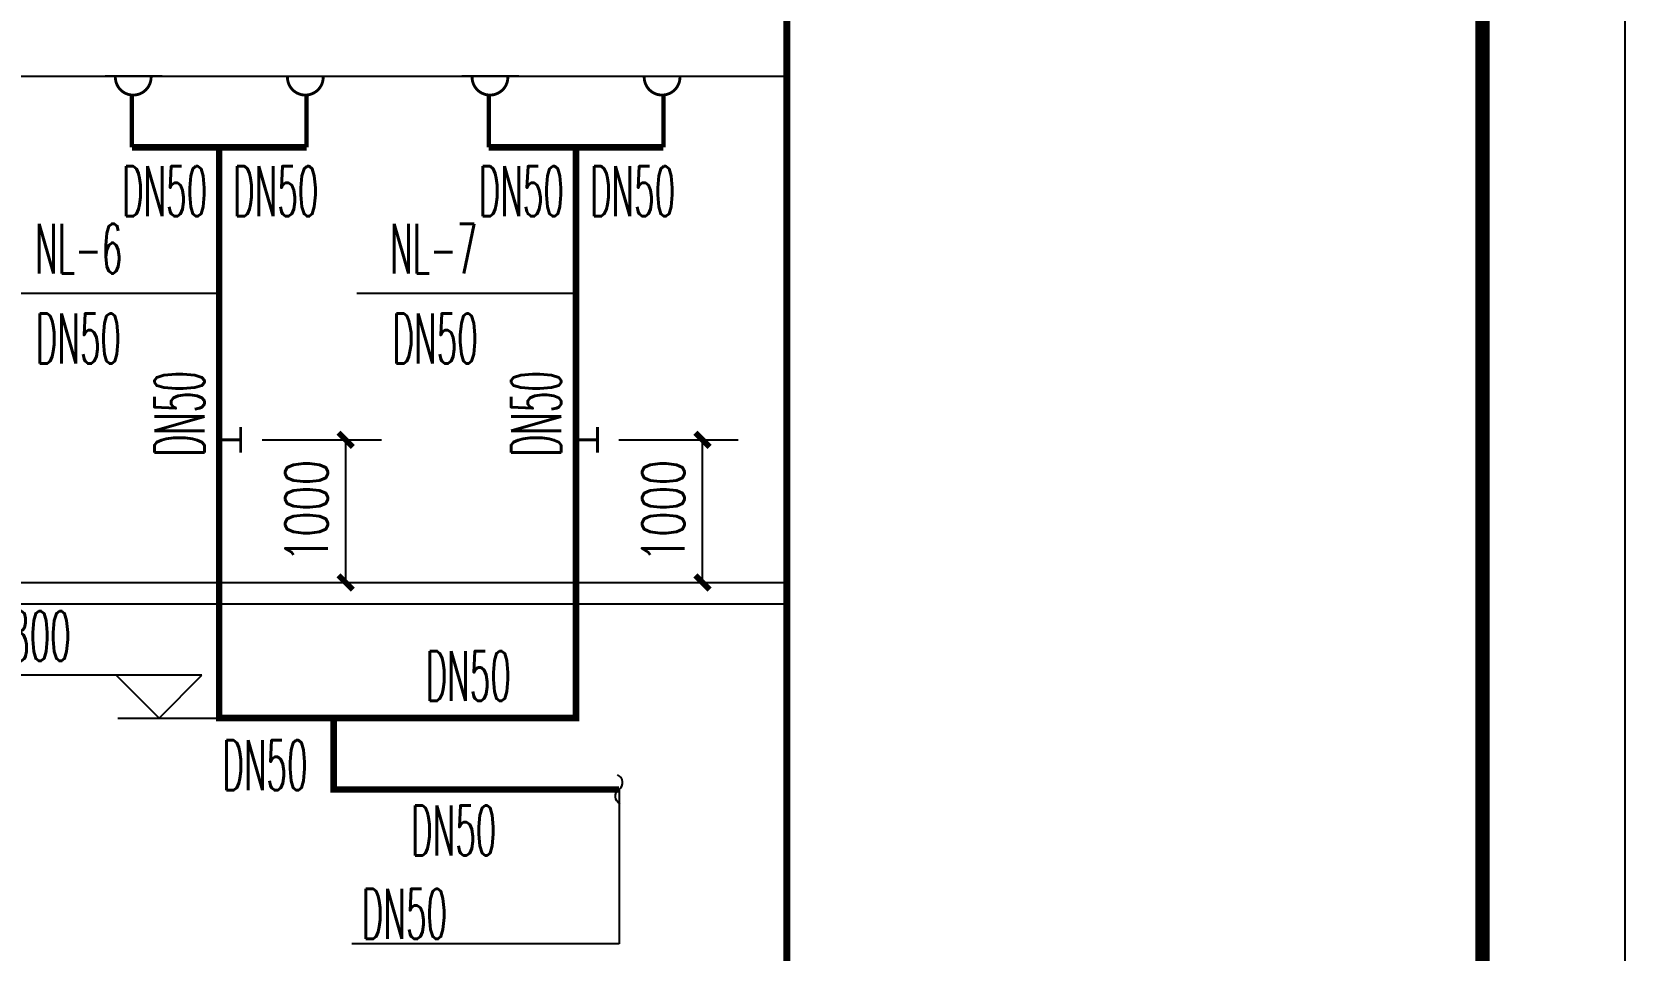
# Model space of a CAD drawing. Extents: x 1382187 to 1725648, y 860327 to 1571294.
# Drawn here: x 1520198 to 1531363, y 985569 to 992006 of the extents above; entities that cross this region are included whole.
import ezdxf

# ---------------------------------------------------------------- set-up
doc = ezdxf.new("R2010")
doc.units = 0
doc.header["$LTSCALE"] = 1000
doc.header["$MEASUREMENT"] = 0
for name, color, linetype in [('DIM_不分区给水', 3, 'Continuous'), ('DIM_污水', 3, 'Continuous'), ('DIM_消防', 3, 'Continuous'), ('EQUIP_凝结', 7, 'Continuous'), ('EQUIP_污水', 7, 'Continuous'), ('PIPE-凝结', 150, 'N'), ('TWT', 7, 'Continuous'), ('TWT_DIM', 3, 'Continuous'), ('TWT_ELEV', 3, 'Continuous'), ('图框', 140, 'Continuous')]:
    doc.layers.add(name, color=color, linetype=linetype)
doc.layers.add('ZC', color=6, linetype='Continuous', lineweight=40)
doc.styles.add('_TCH_DIM_T3', font='SIMPLEX', dxfattribs={"width": 0.705882, "bigfont": 'GBCBIG'})
doc.styles.add('_TWT_SERIAL', font='simplex.shx', dxfattribs={"width": 0.6, "oblique": 10, "height": 3.5, "bigfont": 'aadri.shx'})
doc.styles.add('HZ', font='TXT', dxfattribs={"bigfont": 'HZTXT'})
doc.styles.get("Standard").update_dxf_attribs({"font": 'gbenor.shx', "bigfont": 'gbcbig.shx'})
doc.linetypes.add('N', pattern='A,3,-0.2,["N",Standard,S=0.25,R=0,X=-0.1,Y=-0.115],-0.2', length=3.4)
doc.dimstyles.new('_TWT_ARCH&&100', dxfattribs={"dimtxt": 297.5, "dimasz": 100, "dimexe": 250, "dimexo": 300, "dimgap": 126.25, "dimtad": 1, "dimdec": 0, "dimzin": 0, "dimdsep": 46, "dimtxsty": '_TCH_DIM_T3', "dimblk": 'ARCHTICK', "dimcen": 0.09, "dimclrt": 7, "dimazin": 2, "dimtfac": 1, "dimtdec": 0, "dimtix": 1, "dimtmove": 2, "dimatfit": 3, "dimfxl": 0, "dimtolj": 1, "dimtzin": 0, "dimarcsym": 0})

# ---------------------------------------------------------------- blocks, each defined once
blk = doc.blocks.new('A$C7B7C77C1')
at = {"layer": '图框', "const_width": 48.8}
blk.add_lwpolyline([(-4875, 0), (-4875, 40000)], dxfattribs=at)
blk = doc.blocks.new('_ArchTick')
at = {"color": 0, "linetype": 'ByBlock', "const_width": 0.4}
blk.add_lwpolyline([(-0.5, -0.5), (0.5, 0.5)], dxfattribs=at)
blk = doc.blocks.new('*D188')
at = {"layer": 'Defpoints', "color": 0}
for p in [(1524012, 989146), (1524898, 989146), (1524012, 988146)]:
    blk.add_point(p, dxfattribs=at)
at = {"layer": 'TWT_DIM', "color": 0, "lineweight": -2}
for p, q in [((1524312, 989146), (1525148, 989146)), ((1524898, 988146), (1524898, 989146)), ((1524312, 988146), (1525148, 988146))]:
    blk.add_line(p, q, dxfattribs=at)
at = {"layer": 'TWT_DIM', "color": 0, "lineweight": -2, "xscale": 100, "yscale": 100, "zscale": 100}
for p, rotation in [((1524898, 989146), 90), ((1524898, 988146), 270)]:
    blk.add_blockref('_ArchTick', p, dxfattribs=dict(at, rotation=rotation))
at = {"layer": 'TWT_DIM', "color": 7, "insert": (1524623, 988646), "char_height": 297.5, "attachment_point": 5, "rotation": 90, "style": '_TCH_DIM_T3'}
blk.add_mtext('\\A1;1000', dxfattribs=at)
blk = doc.blocks.new('*D189')
at = {"layer": 'Defpoints', "color": 0}
for p in [(1521512, 989146), (1522398, 989146), (1521512, 988146)]:
    blk.add_point(p, dxfattribs=at)
at = {"layer": 'TWT_DIM', "color": 0, "lineweight": -2}
for p, q in [((1521812, 989146), (1522648, 989146)), ((1522398, 988146), (1522398, 989146)), ((1521812, 988146), (1522648, 988146))]:
    blk.add_line(p, q, dxfattribs=at)
at = {"layer": 'TWT_DIM', "color": 0, "lineweight": -2, "xscale": 100, "yscale": 100, "zscale": 100}
for p, rotation in [((1522398, 989146), 90), ((1522398, 988146), 270)]:
    blk.add_blockref('_ArchTick', p, dxfattribs=dict(at, rotation=rotation))
at = {"layer": 'TWT_DIM', "color": 7, "insert": (1522123, 988646), "char_height": 297.5, "attachment_point": 5, "rotation": 90, "style": '_TCH_DIM_T3'}
blk.add_mtext('\\A1;1000', dxfattribs=at)
blk = doc.blocks.new('$ATTACHMENT$00000066')
blk.add_line((-212, 500), (188, 500))
at = {"const_width": 20}
blk.add_lwpolyline([(-134, 500, 1.067664), (116, 500)], format="xyb", dxfattribs=at)
at = {"const_width": 30}
blk.add_lwpolyline([(0, 367), (0, 0)], dxfattribs=at)
at = {"style": 'HZ', "width": 0.7, "flags": 1}
for tag in ['UNIT', 'WHAT', 'SPEC']:
    blk.add_attdef(tag, (0, 0), '', height=0.001, dxfattribs=at)
blk = doc.blocks.new('$ATTACHMENT$00000073')
at = {"const_width": 20}
for points in [[(0, 0), (150, 0)], [(150, 90), (150, -90)]]:
    blk.add_lwpolyline(points, dxfattribs=at)
blk = doc.blocks.new('$TwtSys$00000132')
at = {"elevation": 0}
blk.add_lwpolyline([(7, -101, -0.575183), (0, 0, 0.604745), (-11, 101, 16.924828)], format="xyb", dxfattribs=at)

msp = doc.modelspace()

# ---------------------------------------------------------------- hatches: boundary and pattern name
at = {"layer": 'PIPE-凝结'}
for points in [[(1521511.7, 987196), (1521489.2, 987196), (1521489.2, 987173.5)], [(1521511.7, 987196), (1521511.7, 987173.5), (1521489.2, 987173.5)], [(1524011.7, 987196), (1524034.2, 987196), (1524034.2, 987173.5)], [(1524011.7, 987196), (1524011.7, 987173.5), (1524034.2, 987173.5)], [(1522313.3, 986696), (1522290.8, 986696), (1522290.8, 986673.5)], [(1522313.3, 986696), (1522313.3, 986673.5), (1522290.8, 986673.5)]]:
    msp.add_hatch(color=256, dxfattribs=at).paths.add_polyline_path(points)

# ---------------------------------------------------------------- linework, layer by layer
at = {"layer": 'DIM_不分区给水'}
for p, q in [((1521134.7, 990171), (1519974.7, 990171)), ((1521511.7, 990171), (1521134.7, 990171)), ((1523634.7, 990171), (1522474.7, 990171)), ((1524011.7, 990171), (1523634.7, 990171))]:
    msp.add_line(p, q, dxfattribs=at)
at = {"layer": 'DIM_污水'}
for p, q in [((1524313.5, 986696), (1524313.5, 985613.1)), ((1524313.5, 985613.1), (1522440.5, 985613.1))]:
    msp.add_line(p, q, dxfattribs=at)
at = {"layer": 'PIPE-凝结', "const_width": 45}
for points in [[(1520899.7, 991196), (1521511.7, 991196)], [(1522123.7, 991196), (1521511.7, 991196)], [(1521511.7, 991196), (1521511.7, 989146)], [(1523399.7, 991196), (1524011.7, 991196)], [(1524623.7, 991196), (1524011.7, 991196)], [(1524011.7, 991196), (1524011.7, 989146)], [(1521511.7, 989146), (1521511.7, 987196)], [(1524011.7, 989146), (1524011.7, 987196)], [(1521511.7, 987196), (1522313.3, 987196)], [(1522313.3, 987196), (1522313.3, 986696)], [(1522313.3, 987196), (1524011.7, 987196)], [(1522313.3, 986696), (1524313.3, 986696)]]:
    msp.add_lwpolyline(points, dxfattribs=at)
at = {"layer": 'TWT', "color": 8}
msp.add_line((1505734.7, 991696), (1525488.8, 991696), dxfattribs=at)
at = {"layer": 'TWT'}
for p, q in [((1475628.6, 988146), (1525488.8, 988146)), ((1475628.6, 987996), (1525488.8, 987996))]:
    msp.add_line(p, q, dxfattribs=at)
at = {"layer": 'TWT_ELEV'}
for p, q in [((1521390, 987496), (1519605.7, 987496)), ((1521090, 987196), (1520790, 987496)), ((1521090, 987196), (1521390, 987496)), ((1520801.1, 987196), (1521912.5, 987196))]:
    msp.add_line(p, q, dxfattribs=at)
at = {"layer": '图框'}
msp.add_lwpolyline([(1471963.5, 975302), (1531363.5, 975302), (1531363.5, 1017302), (1471963.5, 1017302)], close=True, dxfattribs=at)
at = {"layer": '图框', "const_width": 100}
msp.add_lwpolyline([(1474463.5, 976302), (1530363.5, 976302), (1530363.5, 1016302), (1474463.5, 1016302)], close=True, dxfattribs=at)

# ---------------------------------------------------------------- block references
at = {"layer": 'EQUIP_凝结'}
msp.add_blockref('$TwtSys$00000132', (1524313.3, 986696), dxfattribs=at)
at = {"layer": 'EQUIP_污水', "yscale": -1, "rotation": 180}
for p in [(1520899.7, 991196), (1523399.7, 991196)]:
    msp.add_blockref('$ATTACHMENT$00000066', p, dxfattribs=at)
at = {"layer": 'EQUIP_污水'}
for name, p in [('$ATTACHMENT$00000066', (1522123.7, 991196)), ('$ATTACHMENT$00000066', (1524623.7, 991196)), ('$ATTACHMENT$00000073', (1521511.7, 989146)), ('$ATTACHMENT$00000073', (1524011.7, 989146))]:
    msp.add_blockref(name, p, dxfattribs=at)
at = {"layer": 'ZC'}
msp.add_blockref('A$C7B7C77C1', (1530363.5, 976302), dxfattribs=at)

# ---------------------------------------------------------------- texts
at = {"layer": 'DIM_不分区给水', "color": 7, "style": '_TWT_SERIAL', "width": 0.48}
for s, p in [('NL-6', (1520220.3, 990311)), ('NL-7', (1522707.9, 990311)), ('DN50', (1520225.7, 989681)), ('DN50', (1522725.7, 989681))]:
    msp.add_text(s, height=350, dxfattribs=at).set_placement(p)
at = {"layer": 'DIM_污水', "color": 7, "style": '_TWT_SERIAL', "width": 0.48}
msp.add_text('DN50', height=350, dxfattribs=at).set_placement((1522510.5, 985648.1))
at = {"layer": 'DIM_消防', "color": 7, "style": '_TWT_SERIAL', "width": 0.48}
for p in [(1520829.7, 990713.3), (1521609, 990713.3), (1523329.7, 990713.3), (1524109, 990713.3), (1522957.3, 987315.9), (1521533, 986689.9), (1522856, 986232.7)]:
    msp.add_text('DN50', height=350, dxfattribs=at).set_placement(p)
for p in [(1521407.1, 989029.6), (1523907.1, 989029.6)]:
    msp.add_text('DN50', height=350, rotation=90, dxfattribs=at).set_placement(p)
at = {"layer": 'TWT_ELEV', "color": 7, "style": '_TWT_SERIAL', "width": 0.48}
msp.add_text('-0.800', height=350, dxfattribs=at).set_placement((1519635.7, 987596.1))

# ---------------------------------------------------------------- dimensions: what is measured, and where the dimension line sits
at = {"layer": 'TWT_DIM'}
for p1, p2, picture, middle in [((1521511.7, 988146), (1521511.7, 989146), '*D189', (1522122.7, 988646)), ((1524011.7, 988146), (1524011.7, 989146), '*D188', (1524622.7, 988646))]:
    dim = msp.add_aligned_dim(p1=p1, p2=p2, distance=-886, dimstyle='_TWT_ARCH&&100', dxfattribs=at)
    dim.commit()
    dim.dimension.update_dxf_attribs({"geometry": picture, "text_midpoint": middle})

doc.saveas('drawing.dxf')
